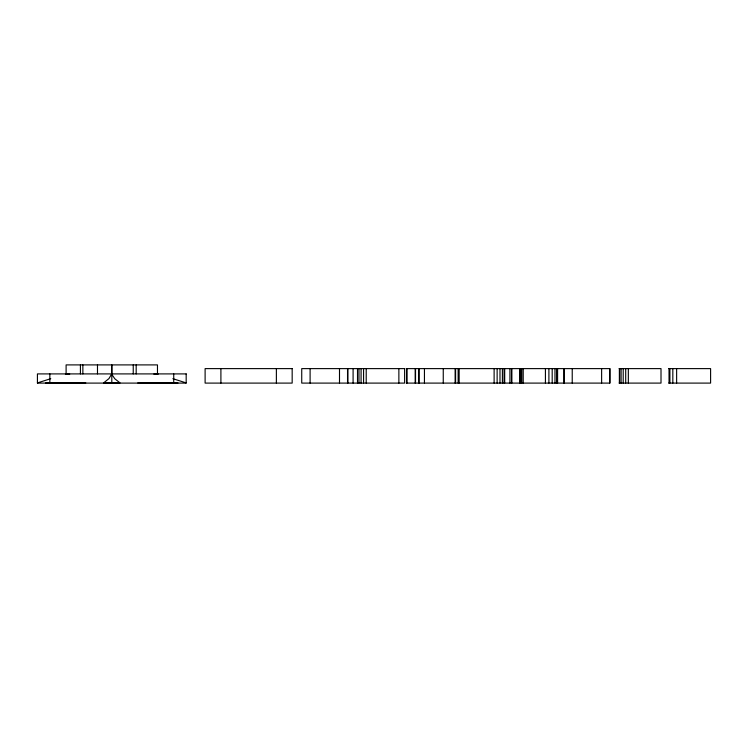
<?xml version="1.0" encoding="UTF-8"?>
<svg xmlns="http://www.w3.org/2000/svg" width="748" height="748" viewBox="0 0 748 748"><rect width="100%" height="100%" fill="white"/><g stroke="black" fill="none" stroke-linecap="round" stroke-linejoin="round"><path stroke-width="1.12" d="M111.807 373.906L111.789 364.902L111.807 382.92M37.4 382.92L50.752 378.684M406.286 368.614L609.994 368.614L609.994 383.098L406.286 383.098M619.092 368.614L661.008 368.614L661.008 383.098L619.092 383.098M668.721 368.614L710.6 368.614L710.6 383.098L668.721 383.098M65.394 374.094L69.732 374.094M153.845 374.094L158.221 374.094M45.619 382.92L85.796 382.92M137.782 382.92L177.987 382.92M172.853 378.684L186.215 382.92M676.631 368.614L676.631 383.098M672.826 368.614L672.826 383.098M669.899 368.614L669.899 383.098M669.021 368.614L669.049 383.098M628.339 368.614L628.339 383.098M625.702 368.614L625.702 383.098M623.215 368.614L623.215 383.098M621.102 368.614L621.102 383.098M619.643 368.614L619.643 383.098M619.372 368.614L619.372 383.098M609.667 368.614L609.667 383.098M601.626 368.614L601.626 383.098M572.229 368.614L572.229 383.098M564.301 368.614L564.301 383.098M563.87 368.614L563.87 383.098M557.597 368.614L557.597 383.098M557.241 368.614L557.241 383.098M556.895 368.614L556.895 383.098M554.979 368.614L554.979 383.098M552.192 368.614L552.192 383.098M548.901 368.614L548.901 383.098M545.423 368.614L545.423 383.098M523.217 368.614L523.217 383.098M521.805 368.614L521.805 383.098M520.739 368.614L520.739 383.098M520.084 368.614L520.084 383.098M519.869 368.614L519.869 383.098M511.8 368.614L511.8 383.098M511.51 368.614L511.51 383.098M509.921 368.614L509.921 383.098M504.694 368.614L504.694 383.098M504.059 368.614L504.059 383.098M502.404 368.614L502.404 383.098M499.991 368.614L499.991 383.098M497.13 368.614L497.13 383.098M494.119 368.614L494.119 383.098M458.982 368.614L458.982 383.098M458.599 368.614L458.599 383.098M458.15 368.614L458.15 383.098M455.597 368.614L455.597 383.098M455.13 368.614L455.13 383.098M443.255 368.614L443.255 383.098M424.443 368.614L424.443 383.098M419.179 368.614L419.179 383.098M418.553 368.614L418.553 383.098M415.523 368.614L415.523 383.098M415.215 368.614L415.215 383.098M406.847 368.614L406.847 383.098M406.688 368.614L406.688 383.098M398.871 368.614L398.871 383.098M366.211 368.614L366.211 383.098M363.575 368.614L363.575 383.098M361.078 368.614L361.078 383.098M358.975 368.614L358.975 383.098M357.507 368.614L357.507 383.098M353.093 368.614L353.093 383.098M347.857 368.614L347.857 383.098M347.54 368.614L347.54 383.098M339.499 368.614L339.499 383.098M310.102 368.614L310.102 383.098M276.377 368.614L276.377 383.098M220.903 368.614L220.903 383.098M173.732 373.906L173.732 383.098M157.473 373.906L157.473 364.902L66.105 364.902L66.105 373.906M136.183 364.902L136.183 373.906M133.238 364.902L133.238 373.906M97.483 364.902L97.483 373.906M82.86 364.902L82.86 373.906M80.419 364.902L80.419 373.906M49.845 373.906L49.845 383.098M111.611 374.094L108.946 378.6L103.579 382.92L120.026 382.92L114.809 378.778L111.611 374.094M292.169 368.614L205.111 368.614L205.111 383.098L292.169 383.098L292.169 368.614M404.621 368.614L301.734 368.614L301.734 383.098L404.621 383.098L404.621 368.614M186.177 373.906L37.428 373.906L37.428 383.098L186.177 383.098L186.177 373.906"/></g></svg>
